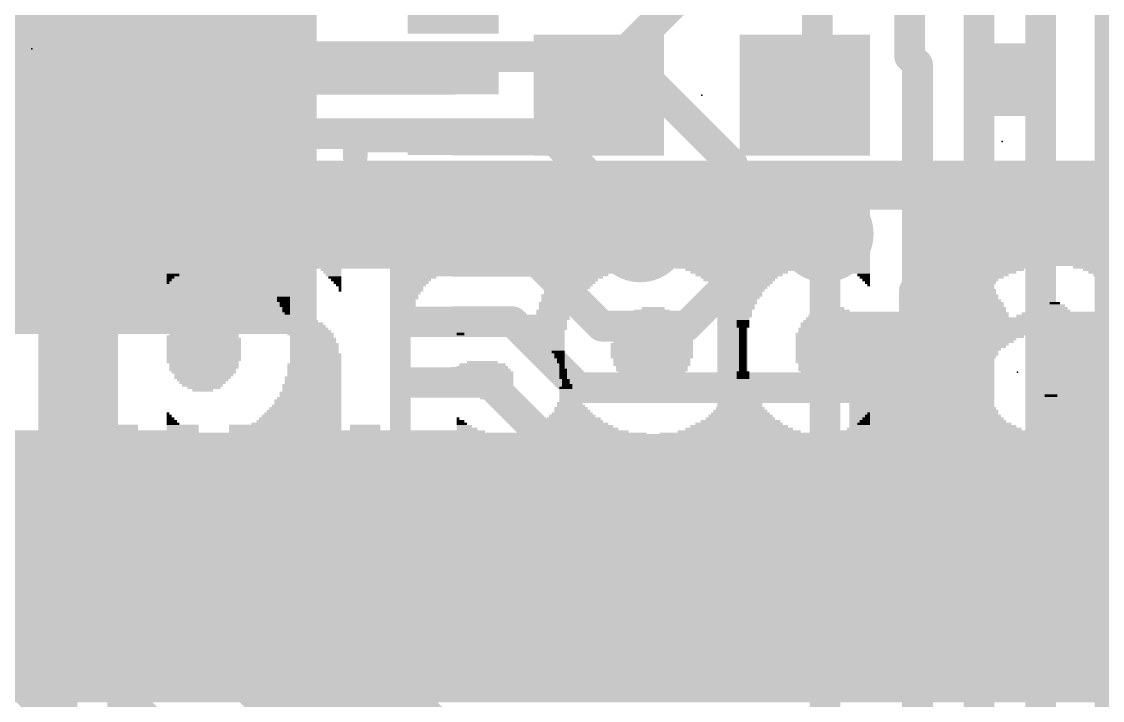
# Model space of a CAD drawing. Extents: x -25.4 to 25.4, y -25.4 to 25.5.
# Drawn here: x -0.08 to 8.83, y 4.09 to 9.69 of the extents above; entities that cross this region are included whole.
import ezdxf

# ---------------------------------------------------------------- set-up
doc = ezdxf.new("R2010")
doc.units = 0
for name, color, linetype in [('1', 12, 'CONTINUOUS'), ('16', 132, 'CONTINUOUS'), ('18', 110, 'CONTINUOUS'), ('20', 53, 'CONTINUOUS'), ('204', 40, 'CONTINUOUS'), ('23', 53, 'CONTINUOUS')]:
    doc.layers.add(name, color=color, linetype=linetype)

# ---------------------------------------------------------------- blocks, each defined once
blk = doc.blocks.new('RECT')
blk.add_solid([(-0.5, -0.5), (0.5, -0.5), (-0.5, 0.5), (0.5, 0.5)])
blk = doc.blocks.new('ROUNDV')
at = {"const_width": 0.5}
blk.add_lwpolyline([(0, -0.25, 1), (0, 0.25, 1), (0, -0.25)], format="xyb", dxfattribs=at)

msp = doc.modelspace()

# ---------------------------------------------------------------- linework, layer by layer
at = {"layer": '1'}
for points, const_width in [([(0, 20.32, 0.4142), (-20.32, 0)], 0.254), ([(20.32, 0, 0.4142), (0, 20.32)], 0.254), ([(7.1205, -18.6055, 0.6745), (7.9375, 18.542)], 0.6096), ([(0.0449, 9.5064, 1), (-0.0449, 9.4166)], 0.127), ([(-0.0449, 9.4166, 1), (0.0449, 9.5064)], 0.127), ([(4.738, 9.3735, 1), (4.611, 9.3735)], 0.127), ([(0.25, 9.275, 1), (0.25, 9.148)], 0.127), ([(0.3135, 9.2115, 1), (0.1865, 9.2115)], 0.127), ([(0.2051, 9.1666, 1), (0.2949, 9.2564)], 0.127), ([(3.475, 9.148, 1), (3.475, 9.275)], 0.127), ([(4.738, 9.2193, 1), (4.611, 9.2193)], 0.127), ([(4.6296, 9.2642, 1), (4.7194, 9.1744)], 0.127), ([(4.611, 9.2193, 1), (4.738, 9.2193)], 0.127), ([(6.5219, 9.1381, 1), (6.4321, 9.2279)], 0.127), ([(4.738, 9.0805, 1), (4.611, 9.0805)], 0.127), ([(6.3296, 9.1254, 1), (6.4194, 9.0356)], 0.127), ([(6.4135, 9.183, 1), (6.5405, 9.183)], 0.127), ([(4.611, 9.0805, 1), (4.738, 9.0805)], 0.127), ([(3.475, 8.775, 1), (3.475, 8.648)], 0.127), ([(4.6745, 8.648, 1), (4.6745, 8.775)], 0.127), ([(2.667, 8.7623, 1), (2.667, 8.6607)], 0.1016), ([(2.7178, 8.7115, 1), (2.6162, 8.7115)], 0.1016), ([(3.475, 8.6607, 1), (3.475, 8.7623)], 0.1016), ([(4.611, 8.7115, 1), (4.738, 8.7115)], 0.127), ([(0.2949, 8.6214, 1), (0.2051, 8.5316)], 0.127), ([(0.1945, 8.4575, 1), (0.1945, 8.5845)], 0.127), ([(0.2949, 8.5316, 1), (0.2051, 8.6214)], 0.127), ([(0.1496, 8.5659, 1), (0.2394, 8.4761)], 0.127), ([(0.1865, 8.5765, 1), (0.3135, 8.5765)], 0.127), ([(2.6162, 8.5725, 1), (2.7178, 8.5725)], 0.1016), ([(3.475, 8.275, 1), (3.475, 8.148)], 0.127), ([(4.7874, 8.2564, 1), (4.6976, 8.1666)], 0.127), ([(4.7425, 8.148, 1), (4.7425, 8.275)], 0.127), ([(8.0459, 8.1466, 1), (7.9561, 8.2364)], 0.127), ([(4.9716, 7.8926, 1), (5.0614, 7.9824)], 0.127), ([(6.1595, 8.001, 1), (6.1595, 7.874)], 0.127), ([(6.2044, 7.8926, 1), (6.1146, 7.9824)], 0.127), ([(6.5405, 7.874, 1), (6.5405, 8.001)], 0.127), ([(1.0346, 7.7021, 1), (1.1244, 7.7919)], 0.127), ([(1.0795, 7.6835, 1), (1.0795, 7.8105)], 0.127), ([(3.475, 7.775, 1), (3.475, 7.648)], 0.127), ([(4.2079, 7.7564, 1), (4.1181, 7.6666)], 0.127), ([(4.163, 7.648, 1), (4.163, 7.775)], 0.127), ([(7.3415, 7.4685, 1), (7.2145, 7.4685)], 0.127), ([(7.2331, 7.5134, 1), (7.3229, 7.4236)], 0.127), ([(3.475, 7.275, 1), (3.475, 7.148)], 0.127), ([(4.0094, 7.2564, 1), (3.9196, 7.1666)], 0.127), ([(3.9645, 7.148, 1), (3.9645, 7.275)], 0.127), ([(4.699, 7.239, 1), (4.699, 7.112)], 0.127), ([(4.6541, 7.1306, 1), (4.7439, 7.2204)], 0.127), ([(5.3526, 7.2204, 1), (5.4424, 7.1306)], 0.127), ([(5.3975, 7.112, 1), (5.3975, 7.239)], 0.127), ([(7.3229, 6.7496, 1), (7.2331, 6.8394)], 0.127), ([(7.3229, 6.7496, 1), (7.2331, 6.8394)], 0.127), ([(3.475, 6.775, 1), (3.475, 6.648)], 0.127), ([(3.8109, 6.7564, 1), (3.7211, 6.6666)], 0.127), ([(3.766, 6.648, 1), (3.766, 6.775)], 0.127), ([(4.5085, 6.731, 1), (4.5085, 6.604)], 0.127), ([(4.4636, 6.6226, 1), (4.5534, 6.7124)], 0.127), ([(7.1061, 6.7124, 1), (7.1959, 6.6226)], 0.127), ([(7.151, 6.604, 1), (7.151, 6.731)], 0.127), ([(7.2145, 6.7945, 1), (7.3415, 6.7945)], 0.127), ([(7.0426, 6.6489, 1), (7.1324, 6.5591)], 0.127), ([(4.318, 6.223, 1), (4.318, 6.096)], 0.127), ([(4.2731, 6.1146, 1), (4.3629, 6.2044)], 0.127), ([(6.3314, 6.2044, 1), (6.2416, 6.1146)], 0.127), ([(6.2865, 6.096, 1), (6.2865, 6.223)], 0.127), ([(0.3135, 5.9865, 1), (0.1865, 5.9865)], 0.127), ([(0.8135, 5.9865, 1), (0.6865, 5.9865)], 0.127), ([(1.3135, 5.9865, 1), (1.1865, 5.9865)], 0.127), ([(1.8135, 5.9865, 1), (1.6865, 5.9865)], 0.127), ([(2.3135, 5.9865, 1), (2.1865, 5.9865)], 0.127), ([(2.7949, 6.0314, 1), (2.7051, 5.9416)], 0.127), ([(2.8945, 5.9055, 1), (2.8945, 5.7785)], 0.127), ([(2.8496, 5.7971, 1), (2.9394, 5.8869)], 0.127), ([(3.8549, 5.8869, 1), (3.7651, 5.7971)], 0.127), ([(3.81, 5.7785, 1), (3.81, 5.9055)], 0.127), ([(6.604, 5.9055, 1), (6.604, 5.7785)], 0.127), ([(6.5591, 5.7971, 1), (6.6489, 5.8869)], 0.127), ([(4.064, 5.6515, 1), (4.064, 5.5245)], 0.127), ([(6.1409, 5.6329, 1), (6.0511, 5.5431)], 0.127), ([(6.096, 5.5245, 1), (6.096, 5.6515)], 0.127), ([(2.2949, 5.5419, 1), (2.2051, 5.4521)], 0.127), ([(4.0191, 5.5431, 1), (4.1089, 5.6329)], 0.127), ([(2.1865, 5.497, 1), (2.3135, 5.497)], 0.127), ([(6.35, 5.3975, 1), (6.35, 5.2705)], 0.127), ([(6.3051, 5.2891, 1), (6.3949, 5.3789)], 0.127), ([(1.7949, 5.2799, 1), (1.7051, 5.1901)], 0.127), ([(1.6865, 5.235, 1), (1.8135, 5.235)], 0.127), ([(2.54, 5.2705, 1), (2.54, 5.1435)], 0.127), ([(2.4951, 5.1621, 1), (2.5849, 5.2519)], 0.127), ([(3.8549, 5.2519, 1), (3.7651, 5.1621)], 0.127), ([(3.81, 5.1435, 1), (3.81, 5.2705)], 0.127), ([(3.937, 5.1435, 1), (3.937, 5.0165)], 0.127), ([(3.8921, 5.0351, 1), (3.9819, 5.1249)], 0.127), ([(5.8869, 5.1249, 1), (5.7971, 5.0351)], 0.127), ([(5.842, 5.0165, 1), (5.842, 5.1435)], 0.127), ([(6.096, 4.8895, 1), (6.096, 4.7625)], 0.127), ([(6.0511, 4.7811, 1), (6.1409, 4.8709)], 0.127), ([(1.2949, 4.7639, 1), (1.2051, 4.6741)], 0.127), ([(1.1865, 4.719, 1), (1.3135, 4.719)], 0.127), ([(2.3495, 4.699, 1), (2.3495, 4.572)], 0.127), ([(2.3046, 4.5906, 1), (2.3944, 4.6804)], 0.127), ([(3.7279, 4.6804, 1), (3.6381, 4.5906)], 0.127), ([(3.683, 4.572, 1), (3.683, 4.699)], 0.127), ([(3.81, 4.572, 1), (3.81, 4.445)], 0.127), ([(5.6329, 4.5534, 1), (5.5431, 4.4636)], 0.127), ([(5.588, 4.445, 1), (5.588, 4.572)], 0.127), ([(3.7651, 4.4636, 1), (3.8549, 4.5534)], 0.127), ([(5.7785, 4.3815, 1), (5.7785, 4.2545)], 0.127), ([(5.7336, 4.2731, 1), (5.8234, 4.3629)], 0.127), ([(1.905, 4.1275, 1), (1.905, 4.0005)], 0.127), ([(3.2199, 4.1089, 1), (3.1301, 4.0191)], 0.127), ([(3.175, 4.0005, 1), (3.175, 4.1275)], 0.127), ([(1.8601, 4.0191, 1), (1.9499, 4.1089)], 0.127)]:
    msp.add_lwpolyline(points, format="xyb", dxfattribs=dict(at, const_width=const_width))
for points, const_width in [([(6.477, 10.1854), (6.477, 9.183)], 0.254), ([(4.6745, 9.2193), (5.3975, 9.9423)], 0.254), ([(-0.25, 9.7115), (0, 9.4615)], 0.254), ([(0, 9.4615), (0.25, 9.2115)], 0.254), ([(4.6745, 9.2193), (4.6745, 9.3735)], 0.254), ([(0.25, 9.2115), (3.475, 9.2115)], 0.254), ([(0.25, 9.2115), (0.25, 8.5765)], 0.254), ([(4.6745, 9.0805), (4.6745, 9.2193)], 0.254), ([(6.477, 9.183), (6.3745, 9.0805)], 0.254), ([(4.6745, 8.7115), (4.6745, 9.0805)], 0.254), ([(3.475, 8.7115), (4.6745, 8.7115)], 0.254), ([(3.475, 8.7115), (2.667, 8.7115)], 0.2032), ([(2.667, 8.7115), (2.667, 8.5725)], 0.2032), ([(0.1945, 8.521), (-0.75, 8.521)], 0.254), ([(0.25, 8.5765), (0.1945, 8.521)], 0.254), ([(0.25, 8.5765), (1.0795, 7.747)], 0.254), ([(3.475, 8.2115), (4.7425, 8.2115)], 0.254), ([(4.7425, 8.2115), (5.0165, 7.9375)], 0.254), ([(8.001, 8.1915), (7.278, 7.4685)], 0.254), ([(5.3975, 7.1755), (6.1595, 7.9375)], 0.254), ([(6.1595, 7.9375), (6.5405, 7.9375)], 0.254), ([(-0.75, 7.747), (1.0795, 7.747)], 0.254), ([(3.475, 7.7115), (4.163, 7.7115)], 0.254), ([(4.163, 7.7115), (4.699, 7.1755)], 0.254), ([(7.278, 7.4685), (7.278, 6.7945)], 0.254), ([(3.475, 7.2115), (3.9645, 7.2115)], 0.254), ([(3.9645, 7.2115), (4.5085, 6.6675)], 0.254), ([(4.699, 7.1755), (5.3975, 7.1755)], 0.254), ([(7.0875, 6.604), (7.278, 6.7945)], 0.254), ([(7.151, 6.6675), (7.278, 6.7945)], 0.254), ([(3.475, 6.7115), (3.766, 6.7115)], 0.254), ([(3.766, 6.7115), (4.318, 6.1595)], 0.254), ([(4.5085, 6.6675), (7.151, 6.6675)], 0.254), ([(4.318, 6.1595), (6.2865, 6.1595)], 0.254), ([(6.2865, 6.1595), (6.604, 5.842)], 0.254), ([(0.25, 5.9865), (0.25, 2.9885)], 0.254), ([(0.75, 5.9865), (0.75, 3.949)], 0.254), ([(1.25, 5.9865), (1.25, 4.719)], 0.254), ([(1.75, 5.235), (1.75, 5.9865)], 0.254), ([(2.25, 5.9865), (2.25, 5.497)], 0.254), ([(2.75, 5.9865), (2.8945, 5.842)], 0.254), ([(2.8945, 5.842), (3.81, 5.842)], 0.254), ([(3.81, 5.842), (4.064, 5.588)], 0.254), ([(6.604, 5.842), (9.906, 5.842)], 0.254), ([(4.064, 5.588), (6.096, 5.588)], 0.254), ([(6.096, 5.588), (6.35, 5.334)], 0.254), ([(2.25, 5.497), (2.54, 5.207)], 0.254), ([(6.35, 5.334), (10.668, 5.334)], 0.254), ([(2.3495, 4.6355), (1.75, 5.235)], 0.254), ([(2.54, 5.207), (3.81, 5.207)], 0.254), ([(3.81, 5.207), (3.937, 5.08)], 0.254), ([(3.937, 5.08), (5.842, 5.08)], 0.254), ([(5.842, 5.08), (6.096, 4.826)], 0.254), ([(6.096, 4.826), (11.938, 4.826)], 0.254), ([(1.25, 4.719), (1.905, 4.064)], 0.254), ([(3.683, 4.6355), (2.3495, 4.6355)], 0.254), ([(3.683, 4.6355), (3.81, 4.5085)], 0.254), ([(3.81, 4.5085), (5.588, 4.5085)], 0.254), ([(5.588, 4.5085), (5.7785, 4.318)], 0.254), ([(5.7785, 4.318), (10.16, 4.318)], 0.254), ([(1.905, 4.064), (3.175, 4.064)], 0.254), ([(3.175, 4.064), (3.556, 3.683)], 0.254)]:
    msp.add_lwpolyline(points, dxfattribs=dict(at, const_width=const_width))
at = {"layer": '16'}
for points, const_width in [([(0, 20.32, 0.4142), (-20.32, 0)], 0.254), ([(20.32, 0, 0.4142), (0, 20.32)], 0.254), ([(1.778, 9.4615, 1), (1.778, 9.3345)], 0.127), ([(1.7331, 9.3531, 1), (1.8229, 9.4429)], 0.127), ([(4.9344, 9.4429, 1), (4.8446, 9.3531)], 0.127), ([(4.8895, 9.3345, 1), (4.8895, 9.4615)], 0.127), ([(7.2839, 9.4429, 1), (7.1941, 9.3531)], 0.127), ([(7.1755, 9.398, 1), (7.3025, 9.398)], 0.127), ([(7.366, 9.3345, 1), (7.239, 9.3345)], 0.127), ([(7.2576, 9.2896, 1), (7.3474, 9.3794)], 0.127), ([(4.2994, 8.8079, 1), (4.2096, 8.7181)], 0.127), ([(4.2545, 8.6995, 1), (4.2545, 8.8265)], 0.127), ([(5.842, 8.509, 1), (5.715, 8.509)], 0.127), ([(5.7336, 8.4641, 1), (5.8234, 8.5539)], 0.127), ([(5.08, 8.001, 1), (4.953, 8.001)], 0.127), ([(4.9716, 7.9561, 1), (5.0614, 8.0459)], 0.127), ([(6.604, 7.9375, 1), (6.477, 7.9375)], 0.127), ([(4.953, 7.9375, 1), (5.08, 7.9375)], 0.127), ([(5.8234, 5.9876, 1), (5.7336, 6.0774)], 0.127), ([(5.715, 6.0325, 1), (5.842, 6.0325)], 0.127), ([(2.921, 5.0165, 1), (2.921, 4.8895)], 0.127), ([(2.9659, 4.9081, 1), (2.8761, 4.9979)], 0.127), ([(4.699, 4.8895, 1), (4.699, 5.0165)], 0.127), ([(4.6541, 4.9979, 1), (4.7439, 4.9081)], 0.127), ([(2.3495, 4.318, 1), (2.2225, 4.318)], 0.127), ([(2.2411, 4.3629, 1), (2.3309, 4.2731)], 0.127)]:
    msp.add_lwpolyline(points, format="xyb", dxfattribs=dict(at, const_width=const_width))
at = {"layer": '16', "const_width": 0.254}
for points in [[(8.89, 11.3665), (8.89, 3.302)], [(1.778, 9.398), (0.0635, 11.1125)], [(8.3185, 11.1125), (8.3185, 2.794)], [(7.8105, 2.4765), (7.8105, 10.7315)], [(7.239, 9.398), (7.239, 10.4775)], [(4.8895, 9.398), (1.778, 9.398)], [(4.8895, 9.398), (5.7785, 8.509)], [(7.3025, 9.3345), (7.239, 9.398)], [(7.3025, 2.286), (7.3025, 9.3345)], [(-2.286, 8.763), (4.2545, 8.763)], [(4.2545, 8.763), (5.0165, 8.001)], [(5.7785, 8.509), (5.7785, 6.0325)], [(5.0165, 8.001), (5.0165, 7.9375)], [(6.5405, 7.9375), (6.5405, 2.286)], [(4.699, 4.953), (5.7785, 6.0325)], [(-0.9525, 5.842), (1.016, 3.8735)], [(-1.2065, 5.334), (0.254, 3.8735)], [(2.286, 4.318), (2.921, 4.953)], [(2.921, 4.953), (4.699, 4.953)], [(2.286, 2.032), (2.286, 4.318)]]:
    msp.add_lwpolyline(points, dxfattribs=at)
at = {"layer": '20', "const_width": 0.0254}
msp.add_lwpolyline([(-3.4925, 25.146, 14.4823), (3.4925, 25.146)], format="xyb", dxfattribs=at)
at = {"layer": '23'}
for p in [(0, 9.4615), (5.5245, 9.0805), (8.001, 8.6995), (8.128, 6.7945)]:
    msp.add_point(p, dxfattribs=at)

# ---------------------------------------------------------------- block references
at = {"layer": '1', "xscale": 4.7, "yscale": 4.7}
msp.add_blockref('RECT', (0, 9.4615), dxfattribs=at)
at = {"layer": '1'}
for p, xscale, yscale, rotation in [((3.475, 9.7115), 0.75, 0.25, 180), ((8.001, 9.2075), 0.6, 0.6, 90), ((3.475, 9.2115), 0.75, 0.25, 180), ((3.475, 8.7115), 0.75, 0.25, 180), ((8.001, 8.1915), 0.6, 0.6, 90), ((3.475, 8.2115), 0.75, 0.25, 180), ((3.475, 7.7115), 0.75, 0.25, 180), ((3.475, 7.2115), 0.75, 0.25, 180), ((3.475, 6.7115), 0.75, 0.25, 180), ((0.25, 5.9865), 0.75, 0.25, 90), ((0.75, 5.9865), 0.75, 0.25, 90), ((1.25, 5.9865), 0.75, 0.25, 90), ((1.75, 5.9865), 0.75, 0.25, 90), ((2.25, 5.9865), 0.75, 0.25, 90), ((2.75, 5.9865), 0.75, 0.25, 90)]:
    msp.add_blockref('RECT', p, dxfattribs=dict(at, xscale=xscale, yscale=yscale, rotation=rotation))
at = {"layer": '1', "xscale": 1.075}
for p in [(4.6745, 9.0805), (6.3745, 9.0805)]:
    msp.add_blockref('RECT', p, dxfattribs=at)
at = {"layer": '1', "xscale": 1.075, "rotation": 180}
for p in [(7.278, 6.7945), (8.978, 6.7945)]:
    msp.add_blockref('RECT', p, dxfattribs=at)
at = {"layer": '18', "xscale": 0.8001, "yscale": 0.8001}
for p in [(5.0165, 7.9375), (5.0165, 7.9375), (6.5405, 7.9375), (6.5405, 7.9375), (1.0795, 7.747), (1.0795, 7.747)]:
    msp.add_blockref('ROUNDV', p, dxfattribs=at)
at = {"layer": '204', "yscale": 0.0212, "rotation": 180}
for p, xscale in [((0.001, 8.5288), 50.8191), ((0.001, 8.5076), 50.8191), ((0.001, 8.4865), 50.8191), ((0.001, 8.4653), 50.8191), ((0.001, 8.4441), 50.8191), ((0.001, 8.423), 50.8191), ((0.001, 8.4018), 50.8191), ((0.001, 8.3806), 50.8191), ((0.001, 8.3595), 50.8191), ((0.001, 8.3383), 50.8191), ((0.001, 8.3171), 50.8191), ((0.001, 8.296), 50.8191), ((0.001, 8.2748), 50.8191), ((0.001, 8.2537), 50.8191), ((0.001, 8.2325), 50.8191), ((0.001, 8.2113), 50.8191), ((0.001, 8.1902), 50.8191), ((0.001, 8.169), 50.8191), ((0.001, 8.1478), 50.8191), ((0.382, 8.1267), 0.6561), ((0.382, 8.1055), 0.6561), ((4.0119, 8.1267), 5.7994), ((4.0119, 8.1055), 5.7994), ((8.1816, 8.1267), 1.7779), ((8.1816, 8.1055), 1.7779), ((0.382, 8.0843), 0.6561), ((0.382, 8.0632), 0.6561), ((0.382, 8.042), 0.6561), ((0.382, 8.0208), 0.6561), ((4.0119, 8.0843), 5.7994), ((4.0119, 8.0632), 5.7994), ((4.0119, 8.042), 5.7994), ((4.0119, 8.0208), 5.7994), ((8.1816, 8.0843), 1.7779), ((8.1816, 8.0632), 1.7779), ((8.1816, 8.042), 1.7779), ((8.1816, 8.0208), 1.7779), ((0.382, 7.9997), 0.6561), ((0.382, 7.9785), 0.6561), ((0.382, 7.9573), 0.6561), ((0.382, 7.9362), 0.6561), ((4.0119, 7.9997), 5.7994), ((4.0119, 7.9785), 5.7994), ((4.0119, 7.9573), 5.7994), ((4.0119, 7.9362), 5.7994), ((8.1816, 7.9997), 1.7779), ((8.1816, 7.9785), 1.7779), ((8.1816, 7.9573), 1.7779), ((8.1816, 7.9362), 1.7779), ((0.382, 7.915), 0.6561), ((0.382, 7.8938), 0.6561), ((0.382, 7.8727), 0.6561), ((0.382, 7.8515), 0.6561), ((4.0119, 7.915), 5.7994), ((4.0119, 7.8938), 5.7994), ((4.0119, 7.8727), 5.7994), ((4.0119, 7.8515), 5.7994), ((8.1816, 7.915), 1.7779), ((8.1816, 7.8938), 1.7779), ((8.1816, 7.8727), 1.7779), ((8.1816, 7.8515), 1.7779), ((0.382, 7.8303), 0.6561), ((0.382, 7.8092), 0.6561), ((0.382, 7.788), 0.6561), ((0.382, 7.7668), 0.6561), ((0.382, 7.7457), 0.6561), ((4.0119, 7.8303), 5.7994), ((4.0119, 7.8092), 5.7994), ((4.0119, 7.788), 5.7994), ((4.0119, 7.7668), 5.7994), ((4.0119, 7.7457), 5.7994), ((8.1816, 7.8303), 1.7779), ((8.1816, 7.8092), 1.7779), ((8.1816, 7.788), 1.7779), ((8.8907, 7.7668), 3.196), ((8.8907, 7.7457), 3.196), ((0.382, 7.7245), 0.6561), ((0.382, 7.7033), 0.6561), ((0.382, 7.6822), 0.6561), ((0.382, 7.661), 0.6561), ((4.0119, 7.7245), 5.7994), ((4.0119, 7.7033), 5.7994), ((1.2921, 7.6822), 0.3598), ((1.2286, 7.661), 0.2328), ((1.8424, 7.6822), 0.5715), ((1.9059, 7.661), 0.4445), ((3.6415, 7.6822), 2.8574), ((2.9325, 7.661), 1.2276), ((4.4247, 7.661), 0.9948), ((5.811, 7.6822), 1.3123), ((5.8216, 7.661), 1.0371), ((6.7317, 7.6822), 0.3598), ((6.7952, 7.661), 0.2328), ((8.8907, 7.7245), 3.196), ((8.8907, 7.7033), 3.196), ((8.679, 7.6822), 2.7727), ((7.7689, 7.661), 0.9525), ((9.2611, 7.661), 1.3546), ((0.382, 7.6398), 0.6561), ((0.382, 7.6187), 0.6561), ((0.382, 7.5975), 0.6561), ((0.382, 7.5763), 0.6561), ((1.1969, 7.6398), 0.1693), ((1.1757, 7.6187), 0.127), ((1.1651, 7.5975), 0.1058), ((1.144, 7.5763), 0.0635), ((1.9377, 7.6398), 0.381), ((1.9589, 7.6187), 0.3387), ((1.98, 7.5975), 0.2963), ((1.9906, 7.5763), 0.2752), ((2.4668, 7.6398), 0.1693), ((2.4774, 7.6187), 0.1482), ((2.488, 7.5975), 0.127), ((2.4986, 7.5763), 0.1058), ((3.2076, 7.6398), 0.508), ((3.1547, 7.5975), 0.4022), ((3.1441, 7.5763), 0.381), ((3.1759, 7.6187), 0.4445), ((4.4353, 7.6398), 0.8043), ((4.4564, 7.6187), 0.6773), ((4.467, 7.5975), 0.5715), ((4.467, 7.5763), 0.4868), ((5.8322, 7.6398), 0.889), ((5.8322, 7.6187), 0.8043), ((5.8322, 7.5975), 0.7196), ((5.8322, 7.5763), 0.635), ((6.8164, 7.6398), 0.1905), ((6.8376, 7.6187), 0.1482), ((6.8587, 7.5975), 0.1058), ((6.8693, 7.5763), 0.0847), ((7.7371, 7.6398), 0.889), ((7.6736, 7.5975), 0.762), ((7.7054, 7.6187), 0.8255), ((7.6525, 7.5763), 0.7196), ((8.8695, 7.6398), 0.4022), ((8.8907, 7.6187), 0.3598), ((8.9118, 7.5975), 0.3175), ((8.9224, 7.5763), 0.2963), ((0.382, 7.5552), 0.6561), ((0.382, 7.534), 0.6561), ((0.382, 7.5129), 0.6561), ((0.382, 7.4917), 0.6561), ((1.1334, 7.5552), 0.0423), ((1.1228, 7.534), 0.0212), ((2.0118, 7.5552), 0.2328), ((2.0224, 7.534), 0.2117), ((2.0329, 7.5129), 0.1905), ((2.0435, 7.4917), 0.1693), ((2.5092, 7.5552), 0.0847), ((2.5198, 7.534), 0.0635), ((2.5303, 7.5129), 0.0423), ((2.5409, 7.4917), 0.0212), ((3.1018, 7.5129), 0.2963), ((3.0912, 7.4917), 0.2752), ((3.123, 7.5552), 0.3387), ((3.1124, 7.534), 0.3175), ((4.4141, 7.4917), 0.381), ((4.4458, 7.534), 0.4022), ((4.4564, 7.5552), 0.4233), ((4.4353, 7.5129), 0.381), ((5.8322, 7.5552), 0.5926), ((5.8428, 7.534), 0.5291), ((5.8428, 7.5129), 0.4868), ((5.8428, 7.4917), 0.4445), ((6.8799, 7.5552), 0.0635), ((6.8905, 7.534), 0.0423), ((6.9011, 7.5129), 0.0212), ((7.6101, 7.5129), 0.635), ((7.6101, 7.4917), 0.635), ((7.6313, 7.5552), 0.6773), ((7.6207, 7.534), 0.6561), ((8.933, 7.5552), 0.2752), ((8.9436, 7.534), 0.254), ((0.382, 7.4705), 0.6561), ((0.382, 7.4493), 0.6561), ((0.382, 7.4282), 0.6561), ((0.382, 7.407), 0.6561), ((0.382, 7.3859), 0.6561), ((2.0541, 7.4705), 0.1482), ((2.0541, 7.4493), 0.1482), ((2.0647, 7.4282), 0.127), ((2.0753, 7.407), 0.1058), ((2.0753, 7.3859), 0.1058), ((2.5409, 7.4705), 0.0212), ((3.0912, 7.4705), 0.2752), ((3.0806, 7.4493), 0.254), ((3.0595, 7.3859), 0.2117), ((3.0701, 7.4282), 0.2328), ((3.0701, 7.407), 0.2328), ((4.3612, 7.407), 0.3175), ((4.3506, 7.3859), 0.2963), ((4.3718, 7.4282), 0.3387), ((4.4035, 7.4705), 0.3598), ((4.3929, 7.4493), 0.3387), ((5.8428, 7.4705), 0.4022), ((5.8428, 7.4493), 0.3598), ((5.8534, 7.4282), 0.3387), ((5.8534, 7.407), 0.2963), ((5.8534, 7.3859), 0.254), ((7.6207, 7.4705), 0.6561), ((7.6207, 7.4493), 0.6561), ((7.6313, 7.4282), 0.6773), ((7.6313, 7.407), 0.6773), ((7.6419, 7.3859), 0.6985), ((0.382, 7.3647), 0.6561), ((0.382, 7.3435), 0.6561), ((0.382, 7.3224), 0.6561), ((0.382, 7.3012), 0.6561), ((1.4085, 7.3012), 0.2963), ((1.4085, 7.3224), 0.2117), ((2.0859, 7.3647), 0.0847), ((2.0859, 7.3435), 0.0847), ((2.0964, 7.3224), 0.0635), ((2.0964, 7.3012), 0.0635), ((3.0595, 7.3647), 0.2117), ((3.0595, 7.3435), 0.2117), ((3.0489, 7.3224), 0.1905), ((3.0489, 7.3012), 0.1905), ((3.8214, 7.3012), 0.381), ((3.8003, 7.3224), 0.2117), ((4.3083, 7.3012), 0.2963), ((4.34, 7.3647), 0.3175), ((4.3294, 7.3435), 0.2963), ((4.3294, 7.3224), 0.2963), ((5.1126, 7.3012), 0.2963), ((5.1231, 7.3224), 0.1905), ((5.8534, 7.3647), 0.254), ((5.8534, 7.3435), 0.2117), ((5.8534, 7.3224), 0.2117), ((5.8534, 7.3012), 0.1693), ((6.5942, 7.3012), 0.2963), ((6.5942, 7.3224), 0.2117), ((7.663, 7.3224), 0.7408), ((7.663, 7.3012), 0.7408), ((7.6525, 7.3647), 0.7196), ((7.6525, 7.3435), 0.7196), ((8.3827, 7.3012), 0.3598), ((8.3933, 7.3224), 0.2963), ((8.4144, 7.3435), 0.2117), ((8.4356, 7.3647), 0.0847), ((0.382, 7.28), 0.6561), ((0.382, 7.2589), 0.6561), ((0.382, 7.2377), 0.6561), ((0.382, 7.2165), 0.6561), ((1.4191, 7.2165), 0.4868), ((1.4191, 7.2377), 0.4445), ((1.4191, 7.2589), 0.4022), ((1.4191, 7.28), 0.3598), ((2.107, 7.28), 0.0423), ((2.1705, 7.2589), 0.1693), ((2.2023, 7.2377), 0.2328), ((2.234, 7.2165), 0.254), ((3.0489, 7.28), 0.1905), ((3.0489, 7.2589), 0.1905), ((3.0383, 7.2377), 0.1693), ((3.0383, 7.2165), 0.1693), ((3.9696, 7.2165), 0.889), ((3.9908, 7.2377), 0.889), ((4.0014, 7.2589), 0.8678), ((3.832, 7.28), 0.4868), ((4.3083, 7.28), 0.2963), ((5.1126, 7.2165), 0.508), ((5.1126, 7.2377), 0.4656), ((5.1126, 7.2589), 0.4233), ((5.1231, 7.28), 0.3598), ((5.8534, 7.28), 0.1693), ((5.8639, 7.2589), 0.1482), ((5.8534, 7.2377), 0.127), ((5.8639, 7.2165), 0.1058), ((6.5942, 7.2165), 0.4656), ((6.6048, 7.2377), 0.4445), ((6.6048, 7.2589), 0.4022), ((6.6048, 7.28), 0.3598), ((7.6736, 7.28), 0.762), ((7.6736, 7.2589), 0.762), ((7.917, 7.2377), 1.2488), ((7.8959, 7.2165), 1.2064), ((8.3298, 7.2589), 0.4233), ((8.3615, 7.28), 0.4021), ((0.382, 7.1954), 0.6561), ((0.382, 7.1742), 0.6561), ((0.382, 7.153), 0.6561), ((0.382, 7.1319), 0.6561), ((1.4085, 7.153), 0.5503), ((1.4191, 7.1319), 0.5715), ((1.4085, 7.1954), 0.508), ((1.4191, 7.1742), 0.5291), ((2.2763, 7.153), 0.3387), ((2.2869, 7.1319), 0.3598), ((2.2552, 7.1954), 0.2963), ((2.2658, 7.1742), 0.3175), ((3.0383, 7.1954), 0.1693), ((3.0383, 7.1742), 0.1693), ((3.0383, 7.153), 0.1693), ((3.0383, 7.1319), 0.1693), ((3.578, 7.1319), 0.1482), ((3.959, 7.153), 0.9101), ((3.9696, 7.1954), 0.889), ((3.9696, 7.1742), 0.889), ((4.1813, 7.1319), 0.4233), ((5.1126, 7.153), 0.5926), ((5.1126, 7.1319), 0.5926), ((5.1231, 7.1742), 0.5715), ((5.1126, 7.1954), 0.5503), ((5.8639, 7.1954), 0.1058), ((5.8639, 7.1742), 0.1058), ((5.8639, 7.153), 0.0635), ((5.8639, 7.1319), 0.0635), ((6.5942, 7.153), 0.5503), ((6.6048, 7.1319), 0.5715), ((6.5942, 7.1954), 0.508), ((6.6048, 7.1742), 0.5291), ((7.8535, 7.1742), 1.1218), ((7.79, 7.1319), 0.9948), ((7.8747, 7.1954), 1.1641), ((7.8218, 7.153), 1.0583), ((0.382, 7.1107), 0.6561), ((0.382, 7.0895), 0.6561), ((0.382, 7.0684), 0.6561), ((0.382, 7.0472), 0.6561), ((1.4085, 7.0895), 0.5926), ((1.4191, 7.0684), 0.6138), ((1.4191, 7.0472), 0.6138), ((1.4191, 7.1107), 0.5715), ((2.2975, 7.1107), 0.381), ((2.3081, 7.0895), 0.3598), ((2.3187, 7.0684), 0.381), ((2.3187, 7.0472), 0.381), ((3.0383, 7.1107), 0.1693), ((3.0383, 7.0895), 0.1693), ((3.0383, 7.0684), 0.1693), ((3.0383, 7.0472), 0.1693), ((3.5357, 7.1107), 0.0635), ((4.2236, 7.1107), 0.3387), ((4.2553, 7.0895), 0.2752), ((4.2765, 7.0684), 0.2328), ((4.2977, 7.0472), 0.1905), ((5.1231, 7.0472), 0.6561), ((5.1126, 7.1107), 0.635), ((5.1126, 7.0895), 0.635), ((5.1126, 7.0684), 0.635), ((5.8639, 7.1107), 0.0635), ((5.8639, 7.0895), 0.0635), ((5.8639, 7.0684), 0.0635), ((5.8639, 7.0472), 0.0635), ((6.5942, 7.1107), 0.5926), ((6.5942, 7.0895), 0.5926), ((6.6048, 7.0684), 0.6138), ((6.6048, 7.0472), 0.6138), ((7.7371, 7.0895), 0.889), ((7.7583, 7.1107), 0.9313), ((7.7054, 7.0684), 0.8255), ((7.6948, 7.0472), 0.8043), ((0.382, 7.026), 0.6561), ((0.382, 7.0049), 0.6561), ((0.382, 6.9837), 0.6561), ((0.382, 6.9625), 0.6561), ((0.382, 6.9414), 0.6561), ((1.4191, 7.026), 0.6138), ((1.4191, 7.0049), 0.6138), ((1.4191, 6.9837), 0.6138), ((1.4191, 6.9625), 0.6138), ((1.4191, 6.9414), 0.6138), ((2.3398, 6.9414), 0.4233), ((2.3293, 7.026), 0.4022), ((2.3293, 7.0049), 0.4022), ((2.3293, 6.9837), 0.4022), ((2.3293, 6.9625), 0.4022), ((3.0383, 7.026), 0.1693), ((3.0383, 7.0049), 0.1693), ((3.0383, 6.9837), 0.1693), ((3.0383, 6.9625), 0.1693), ((3.0383, 6.9414), 0.1693), ((4.3083, 7.026), 0.1693), ((4.3188, 7.0049), 0.1482), ((4.3294, 6.9837), 0.127), ((4.34, 6.9625), 0.1058), ((4.3506, 6.9414), 0.0847), ((5.1126, 7.026), 0.6773), ((5.1126, 7.0049), 0.6773), ((5.1126, 6.9837), 0.6773), ((5.1126, 6.9625), 0.6773), ((5.1126, 6.9414), 0.6773), ((5.8639, 7.026), 0.0635), ((5.8639, 7.0049), 0.0635), ((5.8639, 6.9837), 0.0635), ((5.8639, 6.9625), 0.0635), ((5.8639, 6.9414), 0.0635), ((6.6048, 7.026), 0.6138), ((6.6048, 7.0049), 0.6138), ((6.6048, 6.9837), 0.6138), ((6.6048, 6.9625), 0.6138), ((6.6048, 6.9414), 0.6138), ((7.6736, 7.026), 0.762), ((7.663, 7.0049), 0.7408), ((7.6419, 6.9837), 0.6985), ((7.6313, 6.9625), 0.6773), ((7.6313, 6.9414), 0.6773), ((8.9224, 6.9414), 0.2963), ((8.933, 6.9625), 0.2752), ((8.9436, 6.9837), 0.254), ((0.382, 6.9202), 0.6561), ((0.382, 6.899), 0.6561), ((0.382, 6.8779), 0.6561), ((0.382, 6.8567), 0.6561), ((1.4191, 6.9202), 0.6138), ((1.4191, 6.899), 0.6138), ((1.4085, 6.8779), 0.5926), ((1.4191, 6.8567), 0.5715), ((2.3293, 6.8567), 0.4445), ((2.3398, 6.9202), 0.4233), ((2.3398, 6.899), 0.4233), ((2.3398, 6.8779), 0.4233), ((3.0383, 6.9202), 0.1693), ((3.0383, 6.899), 0.1693), ((3.0383, 6.8779), 0.1693), ((3.0383, 6.8567), 0.1693), ((3.7156, 6.8567), 0.381), ((3.7156, 6.8779), 0.254), ((4.3506, 6.9202), 0.0847), ((4.3612, 6.899), 0.0635), ((4.3612, 6.8779), 0.0635), ((4.3718, 6.8567), 0.0423), ((5.1126, 6.9202), 0.6773), ((5.1126, 6.899), 0.635), ((5.1126, 6.8779), 0.635), ((5.1126, 6.8567), 0.635), ((5.8639, 6.9202), 0.0635), ((5.8639, 6.899), 0.0635), ((5.8639, 6.8779), 0.0635), ((5.8639, 6.8567), 0.0635), ((6.6048, 6.9202), 0.6138), ((6.5942, 6.899), 0.5926), ((6.5942, 6.8779), 0.5926), ((6.6048, 6.8567), 0.5715), ((7.6101, 6.899), 0.635), ((7.6101, 6.8779), 0.635), ((7.5995, 6.8567), 0.6138), ((7.6207, 6.9202), 0.6561), ((8.8377, 6.8567), 0.4657), ((8.8589, 6.8779), 0.4233), ((8.8907, 6.899), 0.3598), ((8.9118, 6.9202), 0.3175), ((0.382, 6.8355), 0.6561), ((0.382, 6.8144), 0.6561), ((0.382, 6.7932), 0.6561), ((0.382, 6.772), 0.6561), ((1.4191, 6.8355), 0.5715), ((1.4085, 6.8144), 0.5503), ((1.4191, 6.7932), 0.5291), ((1.4191, 6.772), 0.4868), ((2.3293, 6.8355), 0.4445), ((2.3293, 6.8144), 0.4445), ((2.3293, 6.7932), 0.4445), ((2.3293, 6.772), 0.4445), ((3.0383, 6.8355), 0.1693), ((3.0383, 6.8144), 0.1693), ((3.0383, 6.7932), 0.1693), ((3.0383, 6.772), 0.1693), ((3.7156, 6.8355), 0.4233), ((3.7262, 6.8144), 0.4445), ((3.7368, 6.7932), 0.4656), ((3.7368, 6.772), 0.4656), ((4.3823, 6.8144), 0.0635), ((4.3823, 6.7932), 0.0635), ((4.3823, 6.772), 0.0635), ((4.3718, 6.8355), 0.0423), ((5.1126, 6.8355), 0.5926), ((5.1126, 6.8144), 0.5926), ((5.1126, 6.7932), 0.5503), ((5.1126, 6.772), 0.5503), ((5.8639, 6.7932), 0.1058), ((5.8639, 6.772), 0.1058), ((5.8639, 6.8355), 0.0635), ((5.8639, 6.8144), 0.0635), ((6.6048, 6.8355), 0.5715), ((6.5942, 6.8144), 0.5503), ((6.5942, 6.772), 0.508), ((6.6048, 6.7932), 0.5291), ((7.5995, 6.8355), 0.6138), ((7.5995, 6.8144), 0.6138), ((7.5995, 6.7932), 0.6138), ((7.5995, 6.772), 0.6138), ((8.7002, 6.772), 0.7408), ((8.7319, 6.7932), 0.6773), ((8.7637, 6.8144), 0.6138), ((8.806, 6.8355), 0.5292), ((0.382, 6.7509), 0.6561), ((0.382, 6.7297), 0.6561), ((0.382, 6.7085), 0.6561), ((0.382, 6.6874), 0.6561), ((1.4085, 6.7509), 0.4656), ((1.4085, 6.7297), 0.4233), ((1.4085, 6.7085), 0.381), ((1.4085, 6.6874), 0.3387), ((2.3081, 6.6874), 0.4868), ((2.3187, 6.7509), 0.4657), ((2.3187, 6.7297), 0.4657), ((2.3187, 6.7085), 0.4657), ((3.0383, 6.7509), 0.1693), ((3.0383, 6.7297), 0.1693), ((3.0383, 6.7085), 0.1693), ((3.0383, 6.6874), 0.1693), ((3.7368, 6.7509), 0.4656), ((3.7368, 6.7297), 0.4656), ((3.7474, 6.7085), 0.4445), ((3.7474, 6.6874), 0.4445), ((4.3823, 6.7509), 0.0635), ((4.4035, 6.7297), 0.0635), ((4.4035, 6.7085), 0.0635), ((4.4141, 6.6874), 0.0847), ((5.1126, 6.7509), 0.508), ((5.1126, 6.7297), 0.4656), ((5.1126, 6.7085), 0.4233), ((5.102, 6.6874), 0.3598), ((5.8639, 6.7085), 0.1482), ((5.8639, 6.6874), 0.1482), ((5.8534, 6.7297), 0.127), ((5.8639, 6.7509), 0.1058), ((6.5942, 6.7509), 0.4656), ((6.5942, 6.7297), 0.4233), ((6.5942, 6.7085), 0.381), ((6.5942, 6.6874), 0.3387), ((7.5995, 6.7509), 0.6138), ((7.5995, 6.7085), 0.6138), ((7.5995, 6.6874), 0.6138), ((7.589, 6.7297), 0.5926), ((8.4991, 6.7085), 0.4657), ((8.4779, 6.6874), 0.4233), ((8.5203, 6.7297), 0.508), ((8.552, 6.7509), 0.4868), ((0.382, 6.6662), 0.6561), ((0.382, 6.6451), 0.6561), ((0.382, 6.6239), 0.6561), ((0.382, 6.6027), 0.6561), ((1.4191, 6.6662), 0.2752), ((1.4085, 6.6451), 0.1693), ((2.2975, 6.6239), 0.508), ((2.2975, 6.6027), 0.508), ((2.3081, 6.6662), 0.4868), ((2.3081, 6.6451), 0.4868), ((3.0383, 6.6662), 0.1693), ((3.0383, 6.6451), 0.1693), ((3.0383, 6.6239), 0.1693), ((3.0383, 6.6027), 0.1693), ((3.758, 6.6662), 0.4233), ((3.758, 6.6451), 0.381), ((3.758, 6.6239), 0.3387), ((3.7685, 6.6027), 0.2752), ((4.4035, 6.6662), 0.1058), ((4.4141, 6.6451), 0.127), ((4.4141, 6.6239), 0.127), ((4.4247, 6.6027), 0.1482), ((5.1126, 6.6662), 0.2963), ((5.1126, 6.6451), 0.2117), ((5.8534, 6.6027), 0.254), ((5.8534, 6.6239), 0.2117), ((5.8534, 6.6662), 0.1693), ((5.8639, 6.6451), 0.1905), ((6.6048, 6.6662), 0.2752), ((6.6048, 6.6451), 0.1905), ((7.5995, 6.6662), 0.6138), ((7.5995, 6.6451), 0.6138), ((7.5995, 6.6239), 0.6138), ((7.5995, 6.6027), 0.6138), ((8.4673, 6.6662), 0.4022), ((8.4356, 6.6451), 0.3387), ((8.4144, 6.6239), 0.254), ((8.4038, 6.6027), 0.1058), ((0.382, 6.5816), 0.6561), ((0.382, 6.5604), 0.6561), ((0.382, 6.5392), 0.6561), ((0.382, 6.5181), 0.6561), ((0.382, 6.4969), 0.6561), ((2.2552, 6.4969), 0.5926), ((2.2658, 6.5181), 0.5715), ((2.2763, 6.5604), 0.5503), ((2.2763, 6.5392), 0.5503), ((2.2869, 6.5816), 0.5291), ((3.0383, 6.5816), 0.1693), ((3.0383, 6.5604), 0.1693), ((3.0383, 6.5392), 0.1693), ((3.0383, 6.5181), 0.1693), ((3.0383, 6.4969), 0.1693), ((3.7791, 6.5816), 0.1693), ((4.4458, 6.4969), 0.2752), ((4.4353, 6.5392), 0.2117), ((4.4458, 6.5181), 0.2328), ((4.4353, 6.5816), 0.1693), ((4.4353, 6.5604), 0.1693), ((5.8428, 6.4969), 0.4022), ((5.8428, 6.5181), 0.3598), ((5.8534, 6.5392), 0.3387), ((5.8534, 6.5604), 0.2963), ((5.8534, 6.5816), 0.254), ((7.5995, 6.5816), 0.6138), ((7.6101, 6.5604), 0.635), ((7.6101, 6.5392), 0.635), ((7.6101, 6.5181), 0.635), ((7.6207, 6.4969), 0.6561), ((0.382, 6.4757), 0.6561), ((0.382, 6.4546), 0.6561), ((0.382, 6.4334), 0.6561), ((0.382, 6.4122), 0.6561), ((1.1228, 6.4546), 0.0212), ((1.1334, 6.4334), 0.0423), ((1.144, 6.4122), 0.0635), ((2.2128, 6.4122), 0.6773), ((2.2234, 6.4334), 0.6561), ((2.234, 6.4546), 0.635), ((2.2446, 6.4757), 0.6138), ((3.0383, 6.4757), 0.1693), ((3.0383, 6.4546), 0.1693), ((3.0383, 6.4334), 0.1693), ((3.0383, 6.4122), 0.1693), ((3.5145, 6.4122), 0.0212), ((4.467, 6.4122), 0.4445), ((4.4564, 6.4334), 0.381), ((4.4564, 6.4546), 0.3387), ((4.4564, 6.4757), 0.2963), ((5.8428, 6.4122), 0.5715), ((5.8428, 6.4334), 0.5291), ((5.8428, 6.4546), 0.4868), ((5.8428, 6.4757), 0.4445), ((6.8799, 6.4122), 0.0635), ((6.8905, 6.4334), 0.0423), ((6.9011, 6.4546), 0.0212), ((7.6313, 6.4757), 0.6773), ((7.6313, 6.4546), 0.6773), ((7.6419, 6.4334), 0.6985), ((7.6525, 6.4122), 0.7196), ((0.382, 6.3911), 0.6561), ((0.382, 6.3699), 0.6561), ((0.382, 6.3487), 0.6561), ((0.382, 6.3276), 0.6561), ((1.1546, 6.3911), 0.0847), ((1.1651, 6.3699), 0.1058), ((1.1863, 6.3487), 0.1482), ((1.2075, 6.3276), 0.1905), ((2.1388, 6.3276), 0.8255), ((2.1599, 6.3487), 0.7831), ((2.1811, 6.3699), 0.7408), ((2.2023, 6.3911), 0.6985), ((3.0383, 6.3911), 0.1693), ((3.0383, 6.3699), 0.1693), ((3.0383, 6.3487), 0.1693), ((3.0383, 6.3276), 0.1693), ((3.5357, 6.3911), 0.0635), ((3.5463, 6.3699), 0.0847), ((3.5675, 6.3487), 0.127), ((3.5886, 6.3276), 0.1693), ((4.4776, 6.3276), 0.7196), ((4.4776, 6.3487), 0.635), ((4.4776, 6.3699), 0.5503), ((4.467, 6.3911), 0.4868), ((5.8322, 6.3276), 0.889), ((5.8322, 6.3487), 0.8043), ((5.8322, 6.3699), 0.7196), ((5.8428, 6.3911), 0.6561), ((6.8164, 6.3276), 0.1905), ((6.8376, 6.3487), 0.1482), ((6.8587, 6.3699), 0.1058), ((6.8693, 6.3911), 0.0847), ((7.663, 6.3911), 0.7408), ((7.7265, 6.3276), 0.8678), ((7.6842, 6.3699), 0.7831), ((7.7054, 6.3487), 0.8255), ((8.8801, 6.3276), 0.381), ((8.9118, 6.3487), 0.3175), ((8.933, 6.3699), 0.2752), ((9.4833, 6.2641), 31.8546), ((9.4939, 6.2429), 31.8334), ((1.5038, 6.2852), 7.1329), ((0.382, 6.3064), 1.9261), ((2.6997, 6.3064), 2.0743), ((4.4882, 6.3064), 0.8678), ((15.2933, 6.2852), 20.2345), ((5.8322, 6.3064), 1.016), ((7.4514, 6.3064), 1.5874), ((16.9972, 6.3064), 16.8268), ((9.4939, 6.2217), 31.8334), ((9.5045, 6.2006), 31.8122), ((9.5045, 6.1794), 31.8122), ((9.5151, 6.1582), 31.7911), ((9.5151, 6.1371), 31.7911), ((9.5151, 6.1159), 31.7911), ((9.5256, 6.0947), 31.7699), ((9.5256, 6.0736), 31.7699), ((9.5256, 6.0524), 31.7699), ((9.4304, 5.9677), 31.9604), ((9.4621, 5.9889), 31.8969), ((9.4833, 6.0101), 31.8546), ((9.5045, 6.0312), 31.8122), ((0.001, 5.9042), 50.8191), ((0.001, 5.8831), 50.8191), ((9.3246, 5.9254), 32.172), ((9.3881, 5.9466), 32.0451), ((0.001, 5.8619), 50.8191), ((0.001, 5.8407), 50.8191), ((0.001, 5.8196), 50.8191), ((0.001, 5.7984), 50.8191), ((0.001, 5.7773), 50.8191), ((0.001, 5.7561), 50.8191), ((0.001, 5.7349), 50.8191), ((0.001, 5.7138), 50.8191), ((0.001, 5.6926), 50.8191), ((0.001, 5.6714), 50.8191), ((0.001, 5.6503), 50.8191), ((0.001, 5.6291), 50.8191), ((0.001, 5.6079), 50.8191), ((0.001, 5.5868), 50.8191), ((0.001, 5.5656), 50.8191), ((0.001, 5.5444), 50.8191), ((0.001, 5.5233), 50.8191), ((0.001, 5.5021), 50.8191), ((0.001, 5.4809), 50.8191), ((0.001, 5.4598), 50.8191), ((0.001, 5.4386), 50.8191), ((0.001, 5.4174), 50.8191), ((0.001, 5.3963), 50.8191), ((0.001, 5.3751), 50.8191), ((0.001, 5.3539), 50.8191), ((0.001, 5.3328), 50.8191), ((0.001, 5.3116), 50.8191), ((0.001, 5.2904), 50.8191), ((0.001, 5.2693), 50.8191), ((0.001, 5.2481), 50.8191), ((0.001, 5.2269), 50.8191), ((0.001, 5.2058), 50.8191), ((0.001, 5.1846), 50.8191), ((0.001, 5.1634), 50.8191), ((0.001, 5.1423), 50.8191), ((0.001, 5.1211), 50.8191), ((0.001, 5.0999), 50.8191), ((0.001, 5.0788), 50.8191), ((0.001, 5.0576), 50.8191), ((0.001, 5.0364), 50.8191), ((0.001, 5.0153), 50.8191), ((0.001, 4.9941), 50.8191), ((0.001, 4.9729), 50.8191), ((0.001, 4.9518), 50.8191), ((0.001, 4.9306), 50.8191), ((0.001, 4.9095), 50.8191), ((0.001, 4.8883), 50.8191), ((0.001, 4.8671), 50.8191), ((0.001, 4.846), 50.8191), ((0.001, 4.8248), 50.8191), ((0.001, 4.8036), 50.8191), ((0.001, 4.7825), 50.8191), ((0.001, 4.7613), 50.8191), ((0.001, 4.7401), 50.8191), ((0.001, 4.719), 50.8191), ((0.001, 4.6978), 50.8191), ((0.001, 4.6766), 50.8191), ((0.001, 4.6555), 50.8191), ((0.001, 4.6343), 50.8191), ((0.001, 4.6131), 50.8191), ((0.001, 4.592), 50.8191), ((0.001, 4.5708), 50.8191), ((0.001, 4.5496), 50.8191), ((0.001, 4.5285), 50.8191), ((0.001, 4.5073), 50.8191), ((0.001, 4.4861), 50.8191), ((0.001, 4.465), 50.8191), ((0.001, 4.4438), 50.8191), ((0.001, 4.4226), 50.8191), ((0.001, 4.4015), 50.8191), ((0.001, 4.3803), 50.8191), ((0.001, 4.3591), 50.8191), ((0.001, 4.338), 50.8191), ((0.001, 4.3168), 50.8191), ((0.001, 4.2956), 50.8191), ((0.001, 4.2745), 50.8191), ((0.001, 4.2533), 50.8191), ((0.001, 4.2321), 50.8191), ((0.001, 4.211), 50.8191), ((0.001, 4.1898), 50.8191), ((0.001, 4.1687), 50.8191), ((0.001, 4.1475), 50.8191), ((0.001, 4.1263), 50.8191), ((0.001, 4.1052), 50.8191), ((0.001, 4.084), 50.8191)]:
    msp.add_blockref('RECT', p, dxfattribs=dict(at, xscale=xscale))

doc.saveas('drawing.dxf')
